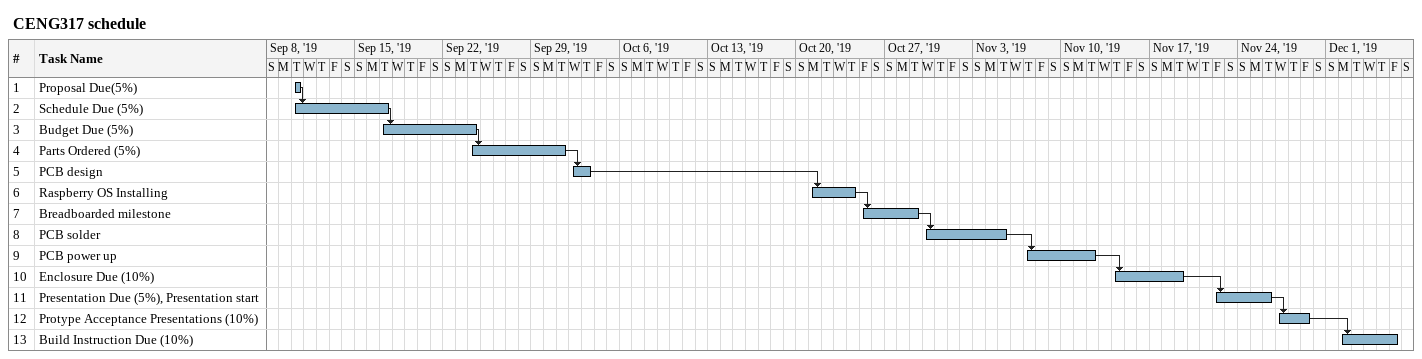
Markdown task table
CENG317 schedule

| ID | Task | Start | Finish | Predecessors |
|---|---|---|---|---|
| 1 | Proposal Due(5%) | 2019-09-10 | 2019-09-10 |  |
| 2 | Schedule Due (5%) | 2019-09-10 | 2019-09-17 | 1 |
| 3 | Budget Due (5%) | 2019-09-17 | 2019-09-24 | 2 |
| 4 | Parts Ordered (5%) | 2019-09-24 | 2019-10-01 | 3 |
| 5 | PCB design | 2019-10-02 | 2019-10-03 | 4 |
| 6 | Raspberry OS Installing | 2019-10-21 | 2019-10-24 | 5 |
| 7 | Breadboarded milestone | 2019-10-25 | 2019-10-29 | 6 |
| 8 | PCB solder | 2019-10-30 | 2019-11-05 | 7 |
| 9 | PCB power up | 2019-11-07 | 2019-11-12 | 8 |
| 10 | Enclosure Due (10%) | 2019-11-14 | 2019-11-19 | 9 |
| 11 | Presentation Due (5%), Presentation start | 2019-11-22 | 2019-11-26 | 10 |
| 12 | Protype Acceptance Presentations (10%) | 2019-11-27 | 2019-11-29 | 11 |
| 13 | Build Instruction Due (10%) | 2019-12-02 | 2019-12-06 | 12 |
